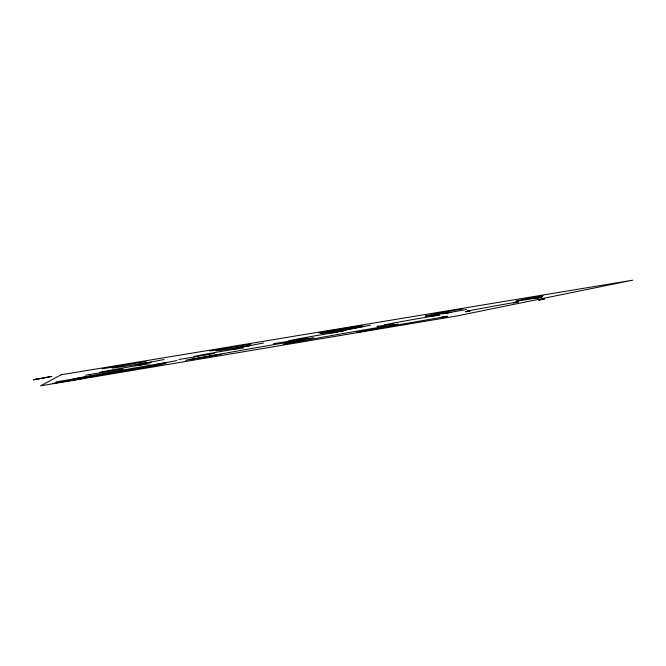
<?xml version="1.0" encoding="UTF-8"?>
<svg xmlns="http://www.w3.org/2000/svg" width="666" height="666" viewBox="0 0 666 666"><rect width="100%" height="100%" fill="white"/><g stroke="black" fill="none" stroke-linecap="round" stroke-linejoin="round"><path stroke-width="1" d="M36.255 379.337L51.848 376.39L33.3 379.828L36.763 378.954M466.774 311.472L468.464 311.23M467.773 311.33L468.423 311.205M469.622 310.997L467.207 311.438M358.441 332.009L356.427 332.351L358.924 331.909M359.84 331.751L362.346 331.31L359.573 331.793M515.884 302.381L513.328 302.764L515.134 302.447M515.725 302.331L515.001 302.431M516.783 302.197L515.834 302.297A50.075 0.799 -10 0 0 494.913 305.919L470.995 310.381A51.365 0.833 -10 0 0 467.674 311.313L468.156 311.197M444.355 316.874L441.558 317.374L444.763 316.833M445.288 316.7L447.077 316.4L444.846 316.791L447.694 316.292L442.199 317.241L443.806 316.958L442.973 317.141M542.174 299.317L538.436 300.016L543.456 299.176M360.331 331.651L361.188 331.502L357.018 332.251L361.755 331.418L359.673 331.785M537.129 296.736L535.872 296.986L538.719 296.495L535.081 297.128L541.017 296.112M540.725 299.667L544.472 298.967L539.435 299.808M540.009 296.228L543.006 295.729L539.36 296.362L542.207 295.87L540.734 296.112M445.529 316.683L446.461 316.508L443.481 317.049M138.486 364.518L164.069 359.523M466.749 311.463L468.906 311.155M466.924 311.397C468.539 311.197 462.021 312.229 467.024 311.438M468.789 311.147L470.154 310.905L468.173 311.23M537.928 297.76L535.988 298.11L537.92 297.777M516.042 302.297L518.364 301.914L516.092 302.347L517.74 302.014M537.928 296.611L537.454 296.711L537.912 296.636M236.089 348.285L263.52 343.007M358.466 331.984L358.633 331.968M538.519 297.677L541.957 297.061L534.498 298.376L536.696 298.018M154.712 364.768L176.798 360.539M145.513 367.382L166.075 363.461M335.339 331.785L364.477 326.24M341.242 330.802L370.471 325.249M444.896 311.846L436.738 313.386L462.77 308.882M284.299 343.098L313.711 337.662M283.225 344.289L303.538 340.776L297.927 341.825M540.95 296.12L541.425 296.029L539.01 296.478A56.777 0.982 -10.1 0 0 521.103 299.9A27.056 0.483 -10 0 0 521.22 300.441A58.741 1.049 -10.1 0 0 538.22 297.719M538.528 297.66L541.208 297.194L539.102 297.585M536.305 298.068L535.239 298.243L537.337 297.852M360.431 331.66L360.14 331.693M514.044 302.605L516.167 302.239M539.069 296.378L540.659 296.104M540.334 296.17L537.004 296.828M536.704 298.018L540.517 297.286L539.943 297.402M358.458 332.018L359.673 331.81M539.135 297.536L540.143 297.344M536.313 298.093L537.004 297.96M515.218 302.397L516.217 302.272M442.865 317.166L444.405 316.874M358.05 332.076L357.609 332.143L359.199 331.868M52.539 383.499L85.256 378.013M466.591 309.457L442.898 313.728L451.19 312.354M438.478 315.068L430.386 316.417L439.985 315.126M178.863 359.507L214.444 353.571M273.401 343.731L308.142 338.028M85.623 375.208L123.027 368.964M398.002 324.067L378.305 327.605L385.556 326.39M55.986 381.893L90.668 376.082M189.094 359.607L221.029 354.262M185.539 360.281L217.399 354.945M323.734 331.993L362.162 325.624M102.023 368.881L145.987 361.588M209.74 351.024L250.849 344.205M318.639 332.967L356.959 326.615M515.243 302.489L516.475 302.189M516.225 302.247L516.758 302.139M467.982 311.247L469.322 311.014M466.042 311.621L467.524 311.347M516.583 302.181L517.632 302.006M514.094 302.672L515.675 302.381M467.349 311.38L465.875 311.63M135.298 365.534L149.892 363.761M232.692 349.159L243.398 348.027M330.686 332.85L337.587 332.334M336.513 331.884L343.198 331.402M378.246 326.373L377.006 326.448L393.831 323.776M359.382 331.835A66.508 0.941 -9.9 0 1 376.457 328.713A97.86 1.34 -9.9 0 1 425.208 320.13A66.833 0.941 -9.9 0 1 444.622 316.833M384.465 326.457A69.655 1.041 -9.8 0 0 363.861 329.953A101.898 1.474 -9.8 0 0 313.361 338.852A69.372 1.032 -9.8 0 0 296.187 342.008M205.145 356.918A72.844 1.132 -9.8 0 1 222.078 353.788A106.718 1.615 -9.8 0 1 274.184 344.588A73.052 1.141 -9.8 0 1 296.22 340.85M155.678 365.443A72.785 1.091 -9.7 0 0 133.533 369.205A106.302 1.54 -9.7 0 0 83.941 377.955A72.727 1.074 -9.6 0 0 68.981 380.744M165.626 362.679A76.915 1.224 -9.7 0 0 142.133 366.666A112.154 1.723 -9.7 0 0 89.369 375.99A76.848 1.207 -9.6 0 0 73.418 378.971M431.21 316.433A50.924 0.857 -9.9 0 0 409.44 320.155A24.784 0.433 -9.9 0 0 386.471 324.475A52.156 0.891 -9.9 0 0 384.89 325.133M334.199 332.592A52.289 0.916 -9.8 0 0 311.472 336.472A25.466 0.458 -9.8 0 0 289.71 340.601A53.455 0.957 -9.8 0 0 290.234 340.925M238.145 348.584A54.088 0.974 -9.7 0 0 214.46 352.63A26.374 0.483 -9.7 0 0 194.014 356.56A55.211 1.016 -9.7 0 0 196.753 356.518M142.732 364.627A55.919 0.999 -9.6 0 0 118.282 368.806A27.314 0.499 -9.6 0 0 99.417 372.477A57.01 1.049 -9.6 0 0 104.429 372.069M450.516 312.296A59.549 1.141 -10 0 1 431.934 315.284A27.473 0.516 -10 0 1 429.004 315.185A57.526 1.066 -10 0 1 445.671 311.904M349.717 329.046A61.022 1.24 -9.9 0 1 329.237 332.342A28.197 0.566 -9.8 0 1 322.86 332.8A58.883 1.157 -9.9 0 1 337.92 329.77M249.625 345.687A63.153 1.332 -9.7 0 1 227.164 349.3A29.221 0.599 -9.7 0 1 217.133 350.349A60.822 1.24 -9.8 0 1 230.428 347.594M151.099 362.054A66.001 1.415 -9.6 0 1 126.623 366.009A30.561 0.633 -9.6 0 1 112.745 367.674A63.378 1.307 -9.6 0 1 124.151 365.209M61.097 374.783L40.609 385.822L456.576 316.009L632.7 280.178L61.097 374.783M540.625 296.145L540.151 296.245L540.625 296.145M536.829 297.96L536.829 297.96M539.718 297.452L539.269 297.544L539.718 297.452"/></g></svg>
